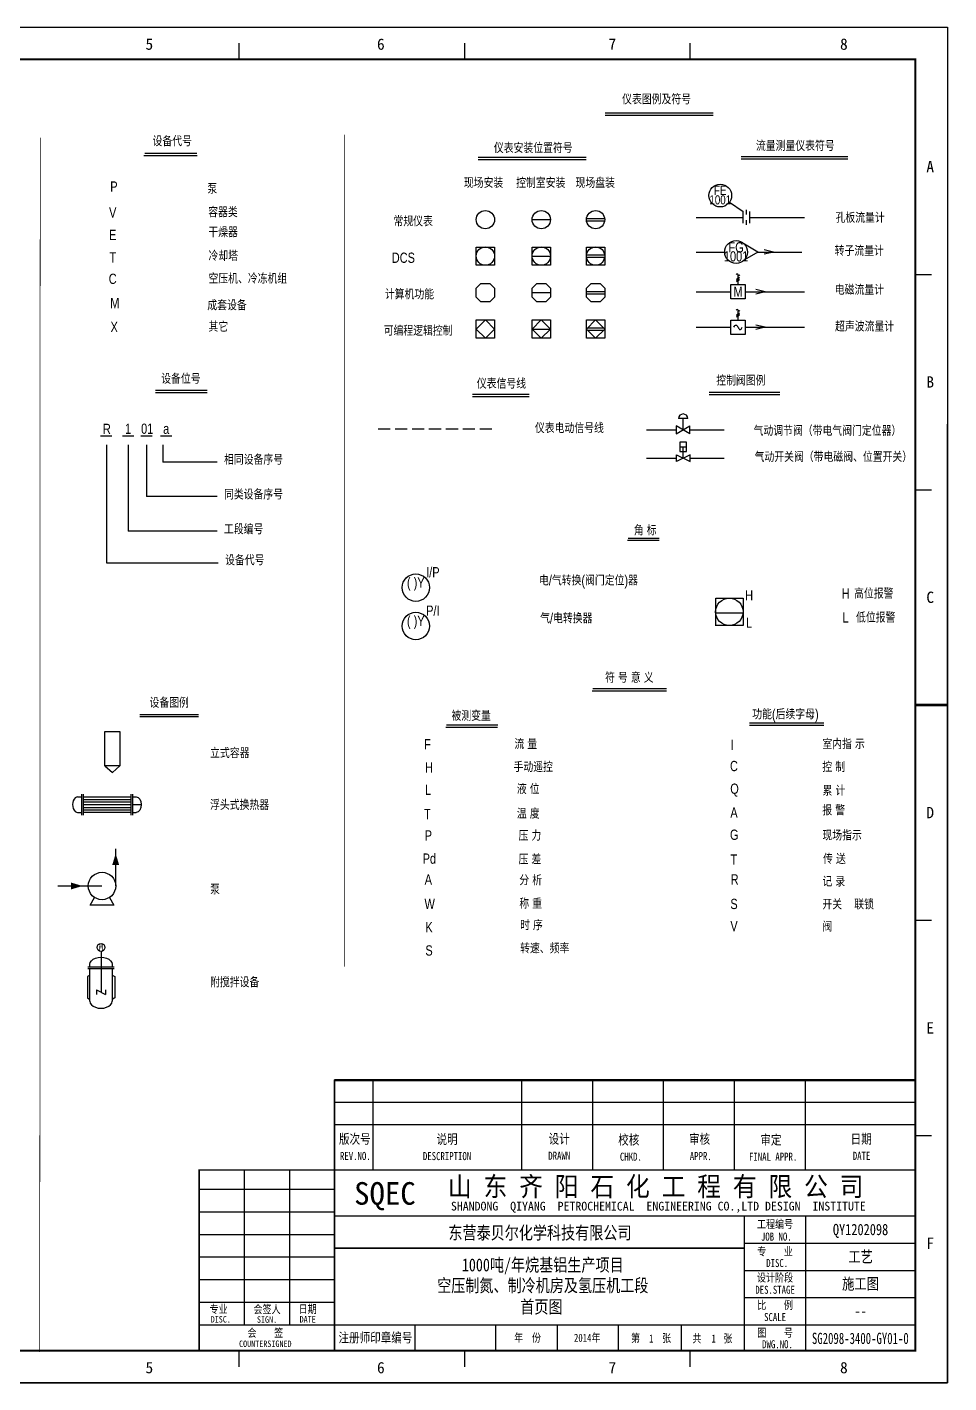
# Model space of a CAD drawing. Header units: millimetres. Extents: x 9671 to 25689, y -17516 to -2951.
# Drawn here: x 22011.2 to 22296.9, y -4563.9 to -4143.9 of the extents above; entities that cross this region are included whole.
import ezdxf
from ezdxf.enums import TextEntityAlignment as Align

# ---------------------------------------------------------------- set-up
doc = ezdxf.new("R2010")
doc.units = ezdxf.units.MM
doc.linetypes.add('DASH', pattern=[0.35, 0.25, -0.1])
doc.layers.add('图框', color=4, linetype='Continuous')
doc.styles.add('QSDI', font='SimSun.ttf', dxfattribs={"width": 0.8})
doc.styles.add('标准绘图汉字', font='VCADTXT1', dxfattribs={"width": 0.8, "bigfont": 'VCADHZ'})

# ---------------------------------------------------------------- blocks, each defined once
blk = doc.blocks.new('2#图框，横')
for p, q in [((7777.69, 420), (8371.69, 420)), ((8371.69, 420), (8371.69, 0)), ((8152.07, 415), (8152.07, 410)), ((8221.94, 415), (8221.94, 410)), ((8291.82, 415), (8291.82, 410)), ((8361.69, 343.33), (8366.69, 343.33)), ((8371.69, 0), (8371.69, 297)), ((8361.69, 276.67), (8366.69, 276.67)), ((8361.69, 143.33), (8366.69, 143.33)), ((8361.69, 76.67), (8366.69, 76.67)), ((8152.07, 10), (8152.07, 5)), ((8221.94, 10), (8221.94, 5)), ((8291.82, 10), (8291.82, 5)), ((8371.69, 0), (7777.69, 0)), ((7951.69, 0), (8371.69, 0))]:
    blk.add_line(p, q)
blk.add_lwpolyline([(7802.69, 10, 1, 1, 0), (7802.69, 410, 0.6, 0.6, 0), (8361.69, 410, 0.6, 0.6, 0), (8361.69, 10, 0.6, 0.6, 0)], format="xyseb", close=True)
for const_width in [0.8, 0.5]:
    blk.add_lwpolyline([(8361.69, 210), (8371.69, 210)], dxfattribs=dict(const_width=const_width))
at = {"style": 'QSDI'}
for s, p in [('5', (8123.11, 412.98)), ('6', (8194.86, 412.98)), ('7', (8266.61, 412.98)), ('8', (8338.36, 412.98)), ('A', (8365.11, 375.02)), ('B', (8365.11, 308.32)), ('C', (8365.11, 241.62)), ('D', (8365.11, 174.92)), ('E', (8365.11, 108.22)), ('F', (8365.11, 41.52)), ('5', (8123.11, 2.98)), ('6', (8194.86, 2.98)), ('7', (8266.61, 2.98)), ('8', (8338.36, 2.98))]:
    blk.add_text(s, height=3.5, dxfattribs=at).set_placement(p)
blk = doc.blocks.new('AS306')
for centre, radius, start, end in [((0.1, -0.38), 0.393, 104.83923, 255.16077), ((-0.07, 0.38), 0.386, 279.75455, 80.24545)]:
    blk.add_arc(centre, radius, start, end)
blk = doc.blocks.new('1#图签 分单元')
at = {"linetype": 'Continuous'}
blk.add_line((1975.77, -263.93), (2155.77, -263.93), dxfattribs=at)
for p, q in [((1987.77, -291.93), (1987.77, -264.26)), ((2033.77, -291.93), (2033.77, -264.26)), ((2055.77, -291.93), (2055.77, -264.26)), ((2077.77, -291.93), (2077.77, -264.26)), ((2099.77, -291.93), (2099.77, -264.26)), ((2121.77, -291.73), (2121.77, -264.26)), ((2155.77, -263.93), (2155.77, -347.93)), ((1975.77, -270.93), (2155.77, -270.93)), ((1975.77, -277.93), (2155.77, -277.93)), ((1947.77, -291.99), (1947.77, -339.93)), ((1961.77, -291.99), (1961.77, -339.93)), ((1933.77, -297.93), (1975.77, -297.93)), ((1933.77, -304.93), (1975.77, -304.93)), ((2121.81, -347.93), (2121.81, -306.23)), ((1933.77, -311.93), (1975.77, -311.93)), ((2102.77, -314.6), (2155.77, -314.6)), ((1933.77, -318.93), (1975.77, -318.93)), ((2102.77, -323.1), (2155.85, -323.1)), ((1933.77, -325.93), (1975.77, -325.93)), ((2102.77, -331.53), (2155.77, -331.53)), ((1933.77, -332.93), (1975.77, -332.93)), ((1933.77, -339.93), (2155.77, -339.93)), ((2000.77, -347.93), (2000.77, -339.93)), ((2025.77, -347.93), (2025.77, -339.93)), ((2044.77, -339.93), (2044.77, -347.93)), ((2063.77, -347.93), (2063.77, -339.93)), ((2083.27, -347.93), (2083.27, -339.93)), ((1933.77, -347.93), (2155.77, -347.93))]:
    blk.add_line(p, q)
at = {"linetype": 'Continuous', "const_width": 0.5}
for points in [[(2155.77, -264.26), (1975.77, -264.26), (1975.77, -291.99)], [(1975.77, -291.99), (1933.77, -291.99), (1933.77, -347.93)], [(2155.77, -291.99), (1975.77, -291.99), (1975.77, -347.93)], [(1975.77, -306.23), (2155.77, -306.23)], [(2102.77, -347.93), (2102.77, -306.03)], [(1975.77, -316.23), (2102.77, -316.23)]]:
    blk.add_lwpolyline(points, dxfattribs=at)
at = {"style": 'QSDI', "width": 0.8}
for s, height, p in [('版次号', 3, (1982.07, -283.85)), ('说明', 3, (2010.64, -283.93)), ('设计', 3, (2045.41, -283.81)), ('校核', 3, (2066.96, -284.11)), ('审核', 3, (2088.89, -283.87)), ('审定', 3, (2111.02, -284.11)), ('日期', 3, (2138.99, -283.84)), ('工程编号', 2.5, (2112.29, -310.01)), ('JOB NO.', 2.5, (2112.68, -313.87)), ('专    业', 2.5, (2112.29, -318.47)), ('DISC.', 2.5, (2112.95, -322.05)), ('设计阶段', 2.5, (2112.29, -326.58)), ('DES.STAGE', 2.5, (2112.29, -330.33)), ('专业', 2.5, (1939.85, -336.31)), ('会签人', 2.5, (1954.84, -336.38)), ('日期', 2.5, (1967.44, -336.31)), ('比    例', 2.5, (2112.29, -335.09)), ('SCALE', 2.5, (2112.29, -338.78)), ('会    签', 2.5, (1954.31, -343.71)), ('年  份', 2.5, (2035.59, -345.21)), ('第     张', 2.5, (2073.87, -345.3)), ('共     张', 2.5, (2092.88, -345.43)), ('图    号', 2.5, (2112.29, -343.66)), ('DWG.NO.', 2.5, (2113.05, -347.21))]:
    blk.add_text(s, height=height, dxfattribs=at).set_placement(p, align=Align.CENTER)
at = {"linetype": 'Continuous', "style": 'QSDI', "width": 0.8}
for s, height, p in [('REV.NO.', 2.5, (1982.22, -288.89)), ('DESCRIPTION', 2.5, (2010.64, -288.93)), ('DRAWN', 2.5, (2045.41, -288.81)), ('CHKD.', 2.5, (2067.61, -289.11)), ('APPR.', 2.5, (2089.27, -288.93)), ('FINAL APPR.', 2.5, (2111.7, -289.11)), ('DATE', 2.5, (2139.11, -288.84)), ('DISC.', 2, (1940.51, -339.24)), ('SIGN.', 2, (1954.84, -339.31)), ('DATE', 2, (1967.44, -339.24)), ('COUNTERSIGNED', 2, (1954.31, -346.81))]:
    blk.add_text(s, height=height, dxfattribs=at).set_placement(p, align=Align.CENTER)
at = {"style": 'QSDI', "width": 0.9}
blk.add_text('山 东 齐 阳 石 化 工 程 有 限 公 司', height=6, dxfattribs=at).set_placement((2010.9, -300.09))
at = {"style": 'QSDI'}
blk.add_text('SQEC', height=7, dxfattribs=at).set_placement((1991.38, -299.24), align=Align.MIDDLE_CENTER)
blk.add_text('SHANDONG  QIYANG  PETROCHEMICAL  ENGINEERING CO.,LTD DESIGN  INSTITUTE', height=2.7, dxfattribs=at).set_placement((2011.83, -304.53))
at = {"style": 'QSDI', "width": 0.8}
blk.add_text('注册师印章编号', height=3, dxfattribs=at).set_placement((1988.45, -343.83), align=Align.MIDDLE)
for tag, height, p in [('建设单位名称', 4, (2039.43, -311.43)), ('1', 3.5, (2138.79, -310.42)), ('项目或装置名称', 4, (2040.3, -321.37)), ('2', 3.5, (2138.79, -318.85)), ('单元名称', 4, (2040.3, -327.75)), ('3', 3.5, (2138.79, -327.21)), ('XXX图', 4, (2039.89, -334.37)), ('4', 3.5, (2138.79, -335.63)), ('2011年', 2.5, (2054.08, -343.96)), ('1', 2.5, (2073.9, -344.2)), ('1', 2.5, (2093.27, -344.2)), ('6', 3.5, (2138.79, -343.93))]:
    blk.add_attdef(tag, text='', height=height, dxfattribs=at).set_placement(p, align=Align.MIDDLE_CENTER)

msp = doc.modelspace()

# ---------------------------------------------------------------- linework, layer by layer
for p, q in [((22046.12, -4356.8), (22064.26, -4356.8)), ((22046.12, -4357.51), (22064.26, -4357.51)), ((22035.25, -4372.75), (22037.6, -4374.78)), ((22037.6, -4374.78), (22039.95, -4372.75)), ((22026.84, -4382.33), (22028.01, -4382.33)), ((22028.01, -4381.53), (22028.01, -4387.98)), ((22028.01, -4382.33), (22028.01, -4387.18)), ((22028.51, -4381.53), (22028.51, -4387.98)), ((22043.33, -4381.53), (22043.33, -4387.98)), ((22043.83, -4381.53), (22043.83, -4387.98)), ((22043.83, -4382.33), (22043.83, -4387.18)), ((22043.83, -4382.33), (22045.01, -4382.33)), ((22026.84, -4387.18), (22028.01, -4387.18)), ((22043.83, -4387.18), (22045.01, -4387.18)), ((22034.08, -4430.25), (22034.08, -4442.85)), ((22029.99, -4435), (22038.18, -4435)), ((22030.65, -4435), (22030.65, -4434.22)), ((22037.52, -4434.22), (22037.52, -4435)), ((22030.65, -4437.6), (22029.85, -4438.02)), ((22029.85, -4438.02), (22029.85, -4444.65)), ((22029.99, -4435.48), (22038.18, -4435.48)), ((22030.65, -4445.66), (22030.65, -4435.48)), ((22037.52, -4435.48), (22037.52, -4445.66)), ((22037.52, -4437.6), (22038.32, -4438.02)), ((22038.32, -4438.02), (22038.32, -4444.65)), ((22032.73, -4442.15), (22032.73, -4443.55)), ((22032.73, -4442.15), (22035.44, -4443.55)), ((22035.44, -4442.15), (22035.44, -4443.55)), ((22029.85, -4444.65), (22030.65, -4445.11)), ((22030.65, -4445.66), (22030.65, -4443.99)), ((22037.52, -4443.99), (22037.52, -4445.66)), ((22038.32, -4444.65), (22037.52, -4445.11))]:
    msp.add_line(p, q)
msp.add_lwpolyline([(22035.25, -4362.07), (22039.95, -4362.07), (22039.95, -4372.75), (22035.25, -4372.75)], close=True)
for points in [[(22028.51, -4382.33), (22043.33, -4382.33)], [(22028.51, -4383.16), (22043.33, -4383.16)], [(22028.51, -4383.91), (22043.33, -4383.91)], [(22028.51, -4384.76), (22043.33, -4384.76)], [(22043.84, -4384.76), (22046.55, -4384.76)], [(22028.51, -4385.61), (22043.33, -4385.61)], [(22028.51, -4386.36), (22043.33, -4386.36)], [(22043.33, -4387.18), (22028.51, -4387.18)], [(22036.68, -4413.54), (22038.06, -4415.94), (22030.72, -4415.94), (22032.11, -4413.54)]]:
    msp.add_lwpolyline(points)
for points in [[(22038.63, -4399.89, 0, 2.12, 0), (22038.63, -4403.42, 2.12, 2.12, 0)], [(22028.34, -4409.97, 0, 2.12, 0), (22024.81, -4409.97, 2.12, 2.12, 0)]]:
    msp.add_lwpolyline(points, format="xyseb")
at = {"const_width": 0.494}
for points in [[(22038.63, -4409.97), (22038.63, -4398.42)], [(22034.39, -4409.97), (22020.64, -4409.97)]]:
    msp.add_lwpolyline(points, dxfattribs=at)
for centre, radius in [((22034.39, -4409.97), 4.24), ((22034.08, -4429.01), 1.23)]:
    msp.add_circle(centre, radius)
for centre, major_axis in [((22026.84, -4384.76), (0, 2.43)), ((22034.08, -4445.66), (-3.43, 0))]:
    msp.add_ellipse(centre, major_axis=major_axis, ratio=0.638274, start_param=0, end_param=3.141593)
at = {"extrusion": (0, 0, -1)}
for centre, major_axis, start_param, end_param in [((22045.01, -4384.76), (0, -2.43), 3.141593, 6.283185), ((22034.08, -4434.22), (-3.43, 0), 0, 3.141593)]:
    msp.add_ellipse(centre, major_axis=major_axis, ratio=0.638274, start_param=start_param, end_param=end_param, dxfattribs=at)
at = {"layer": '图框', "color": 7}
for p, q in [((22190.37, -4170.46), (22223.83, -4170.46)), ((22190.37, -4171.16), (22223.83, -4171.16)), ((22047.62, -4182.92), (22063.79, -4182.92)), ((22047.33, -4183.63), (22063.89, -4183.63)), ((22150.94, -4184.18), (22184.4, -4184.18)), ((22150.94, -4184.88), (22184.4, -4184.88)), ((22232.49, -4184.03), (22265.56, -4184.03)), ((22232.49, -4184.73), (22265.56, -4184.73)), ((22228.89, -4198.11), (22233.07, -4201.06)), ((22167.7, -4203.54), (22173.36, -4203.54)), ((22184.55, -4203.19), (22190.16, -4203.19)), ((22184.55, -4203.89), (22190.16, -4203.89)), ((22218.49, -4202.83), (22233.07, -4202.83)), ((22233.07, -4204.59), (22233.07, -4201.06)), ((22234.13, -4201.9), (22234.13, -4200.53)), ((22234.13, -4205.12), (22234.13, -4203.7)), ((22235.19, -4204.59), (22235.19, -4201.06)), ((22235.19, -4202.83), (22252.06, -4202.83)), ((22237.64, -4213.58), (22233.51, -4211.19)), ((22167.7, -4214.84), (22173.36, -4214.84)), ((22184.55, -4214.49), (22190.16, -4214.49)), ((22184.55, -4215.19), (22190.16, -4215.19)), ((22218.49, -4213.58), (22227.38, -4213.58)), ((22237.64, -4213.58), (22233.51, -4215.96)), ((22237.64, -4213.58), (22251.26, -4213.58)), ((22237.64, -4213.58), (22240.68, -4213.58)), ((22242.54, -4213.58), (22239.62, -4212.86)), ((22242.54, -4213.58), (22239.62, -4214.29)), ((22231.5, -4223.67), (22231.5, -4220.57)), ((22151.79, -4223.32), (22150.38, -4224.73)), ((22156.03, -4224.73), (22154.62, -4223.32)), ((22169.12, -4223.32), (22167.7, -4224.73)), ((22173.36, -4224.73), (22171.94, -4223.32)), ((22185.94, -4223.32), (22184.53, -4224.73)), ((22190.18, -4224.73), (22188.77, -4223.32)), ((22229.28, -4223.67), (22233.73, -4223.67)), ((22229.28, -4228.12), (22229.28, -4223.67)), ((22231, -4221.98), (22232, -4221.4)), ((22231, -4222.32), (22232, -4221.74)), ((22231, -4222.66), (22232, -4222.08)), ((22233.73, -4223.67), (22233.73, -4228.12)), ((22239.94, -4225.9), (22237.01, -4225.18)), ((22150.38, -4227.55), (22151.79, -4228.97)), ((22154.62, -4228.97), (22156.03, -4227.55)), ((22167.7, -4226.14), (22173.36, -4226.14)), ((22167.7, -4227.55), (22169.12, -4228.97)), ((22171.94, -4228.97), (22173.36, -4227.55)), ((22184.53, -4225.79), (22190.18, -4225.79)), ((22184.53, -4226.49), (22190.18, -4226.49)), ((22184.53, -4227.55), (22185.94, -4228.97)), ((22188.77, -4228.97), (22190.18, -4227.55)), ((22218.49, -4225.9), (22229.28, -4225.9)), ((22233.73, -4228.12), (22229.28, -4228.12)), ((22233.73, -4225.9), (22252.06, -4225.9)), ((22239.94, -4225.9), (22237.01, -4226.61)), ((22231, -4232.99), (22232, -4232.41)), ((22231, -4233.33), (22232, -4232.75)), ((22231, -4233.66), (22232, -4233.08)), ((22231.5, -4234.68), (22231.5, -4231.57)), ((22153.21, -4234.62), (22150.38, -4237.44)), ((22150.38, -4237.44), (22153.21, -4240.27)), ((22156.03, -4237.44), (22153.21, -4234.62)), ((22153.21, -4240.27), (22156.03, -4237.44)), ((22170.53, -4234.62), (22167.7, -4237.44)), ((22167.7, -4237.44), (22170.53, -4240.27)), ((22167.7, -4237.44), (22173.36, -4237.44)), ((22173.36, -4237.44), (22170.53, -4234.62)), ((22170.53, -4240.27), (22173.36, -4237.44)), ((22187.36, -4234.62), (22184.53, -4237.44)), ((22184.53, -4237.44), (22187.36, -4240.27)), ((22184.89, -4237.09), (22189.83, -4237.09)), ((22184.89, -4237.8), (22189.83, -4237.8)), ((22190.18, -4237.44), (22187.36, -4234.62)), ((22187.36, -4240.27), (22190.18, -4237.44)), ((22218.49, -4236.9), (22229.28, -4236.9)), ((22233.73, -4236.9), (22252.06, -4236.9)), ((22239.94, -4236.9), (22237.01, -4236.19)), ((22239.94, -4236.9), (22237.01, -4237.62)), ((22050.94, -4257.11), (22067, -4257.11)), ((22050.95, -4256.4), (22066.98, -4256.4)), ((22149.23, -4257.64), (22166.74, -4257.64)), ((22149.23, -4258.34), (22166.74, -4258.34)), ((22222.55, -4256.98), (22244.45, -4256.98)), ((22222.55, -4257.68), (22244.45, -4257.68)), ((22033.95, -4270.49), (22037.48, -4270.49)), ((22040.72, -4270.49), (22044.25, -4270.49)), ((22046.39, -4270.49), (22049.92, -4270.49)), ((22052.47, -4270.49), (22056, -4270.49)), ((22035.8, -4273.34), (22035.8, -4309.83)), ((22042.48, -4273.34), (22042.48, -4300.07)), ((22048.18, -4273.32), (22048.18, -4289.29)), ((22053.27, -4273.32), (22053.27, -4278.63)), ((22070.05, -4278.63), (22053.27, -4278.63)), ((22070.05, -4289.29), (22048.18, -4289.29)), ((22070.05, -4300.07), (22042.48, -4300.07)), ((22197.29, -4302.87), (22207.02, -4302.87)), ((22197.41, -4302.17), (22207.02, -4302.17)), ((22035.8, -4309.83), (22070.37, -4309.83)), ((22224.61, -4320.8), (22233.07, -4320.8)), ((22224.61, -4329.34), (22224.61, -4320.8)), ((22233.07, -4320.8), (22233.07, -4329.26)), ((22224.57, -4325.39), (22233.05, -4325.39)), ((22233.07, -4329.26), (22224.61, -4329.26)), ((22186.3, -4349.47), (22209.37, -4349.47)), ((22186.46, -4348.76), (22209.37, -4348.76)), ((22235.09, -4359.44), (22258.1, -4359.44)), ((22140.95, -4360.74), (22157.01, -4360.74)), ((22141.11, -4360.03), (22157.1, -4360.03)), ((22235.09, -4360.15), (22258.1, -4360.15))]:
    msp.add_line(p, q, dxfattribs=at)
at = {"layer": '图框', "color": 1}
for p, q in [((22215.91, -4265.16), (22213.09, -4265.16)), ((22214.5, -4268.69), (22214.5, -4265.16)), ((22203.11, -4268.69), (22212.38, -4268.69)), ((22212.38, -4267.45), (22212.38, -4269.92)), ((22216.62, -4269.92), (22212.38, -4267.45)), ((22212.38, -4269.92), (22216.62, -4267.45)), ((22216.62, -4269.92), (22216.62, -4267.45)), ((22216.62, -4268.69), (22227.19, -4268.69)), ((22213.46, -4272.51), (22213.46, -4275.34)), ((22215.57, -4272.51), (22213.46, -4272.51)), ((22213.46, -4273.92), (22215.57, -4273.92)), ((22213.46, -4275.34), (22215.57, -4275.34)), ((22214.51, -4277.46), (22214.51, -4273.92)), ((22215.57, -4275.34), (22215.57, -4272.51)), ((22203.11, -4277.46), (22212.4, -4277.46)), ((22216.63, -4276.4), (22212.4, -4278.52)), ((22212.4, -4276.4), (22216.63, -4278.52)), ((22212.4, -4278.52), (22212.4, -4276.4)), ((22216.63, -4278.52), (22216.63, -4276.4)), ((22216.63, -4277.46), (22227.2, -4277.46))]:
    msp.add_line(p, q, dxfattribs=at)
at = {"layer": '图框', "color": 7, "linetype": 'DASH', "ltscale": 15}
msp.add_line((22119.98, -4268.34), (22155.77, -4268.34), dxfattribs=at)
at = {"layer": '图框', "color": 7, "const_width": 0.212}
for points in [[(22015.1, -4554.36), (22015.24, -4178.16)], [(22109.5, -4177.2), (22109.5, -4435.01)]]:
    msp.add_lwpolyline(points, dxfattribs=at)
at = {"layer": '图框', "color": 7}
for points in [[(22150.38, -4212.02), (22156.03, -4212.02), (22156.03, -4217.67), (22150.38, -4217.67)], [(22167.7, -4212.02), (22173.36, -4212.02), (22173.36, -4217.67), (22167.7, -4217.67)], [(22184.53, -4212.02), (22190.18, -4212.02), (22190.18, -4217.67), (22184.53, -4217.67)], [(22150.38, -4234.62), (22156.03, -4234.62), (22156.03, -4240.27), (22150.38, -4240.27)], [(22167.7, -4234.62), (22173.36, -4234.62), (22173.36, -4240.27), (22167.7, -4240.27)], [(22184.53, -4234.62), (22190.18, -4234.62), (22190.18, -4240.27), (22184.53, -4240.27)], [(22233.73, -4234.68), (22233.73, -4239.13), (22229.28, -4239.13), (22229.28, -4234.68)]]:
    msp.add_lwpolyline(points, close=True, dxfattribs=at)
for points in [[(22150.38, -4227.55), (22150.38, -4224.73)], [(22151.79, -4223.32), (22154.62, -4223.32)], [(22156.03, -4224.73), (22156.03, -4227.55)], [(22167.7, -4227.55), (22167.7, -4224.73)], [(22169.12, -4223.32), (22171.94, -4223.32)], [(22173.36, -4224.73), (22173.36, -4227.55)], [(22184.53, -4227.55), (22184.53, -4224.73)], [(22185.94, -4223.32), (22188.77, -4223.32)], [(22190.18, -4224.73), (22190.18, -4227.55)], [(22154.62, -4228.97), (22151.79, -4228.97)], [(22171.94, -4228.97), (22169.12, -4228.97)], [(22188.77, -4228.97), (22185.94, -4228.97)]]:
    msp.add_lwpolyline(points, dxfattribs=at)
for centre, radius in [((22226, -4196.08), 3.53), ((22153.21, -4203.54), 2.83), ((22170.53, -4203.54), 2.83), ((22187.36, -4203.54), 2.83), ((22153.21, -4214.84), 2.83), ((22170.53, -4214.84), 2.83), ((22187.36, -4214.84), 2.83), ((22230.91, -4213.58), 3.53), ((22131.64, -4317.55), 4.24), ((22228.81, -4325.04), 4.24), ((22131.64, -4329.43), 4.24)]:
    msp.add_circle(centre, radius, dxfattribs=at)
at = {"layer": '图框', "color": 1}
msp.add_arc((22214.5, -4265.16), 1.41, 0, 180, dxfattribs=at)
at = {"layer": '图框', "color": 7}
msp.add_open_spline([(22230.25, -4236.9), (22230.46, -4236.4), (22230.88, -4235.9), (22231.5, -4236.9), (22232.13, -4237.9), (22232.55, -4237.4), (22232.75, -4236.9)], degree=3, dxfattribs=at)

# ---------------------------------------------------------------- block references
msp.add_blockref('2#图框，横', (13924.76, -4563.9))
at = {"color": 1}
ref = msp.add_blockref('1#图签 分单元', (20130.69, -4205.97), dxfattribs=at)
ref.add_attrib('建设单位名称', '东营泰贝尔化学科技有限公司', dxfattribs={"height": 4, "style": 'QSDI', "width": 0.8}).set_placement((22170.12, -4517.4), align=Align.MIDDLE_CENTER)
ref.add_attrib('1', 'QY1202098', dxfattribs={"height": 3.5, "style": 'QSDI', "width": 0.8}).set_placement((22269.48, -4516.39), align=Align.MIDDLE_CENTER)
ref.add_attrib('2', '工艺', dxfattribs={"height": 3.5, "style": 'QSDI', "width": 0.8}).set_placement((22269.48, -4524.83), align=Align.MIDDLE_CENTER)
ref.add_attrib('4', '--', dxfattribs={"height": 3.5, "style": 'QSDI', "width": 0.8}).set_placement((22269.48, -4541.6), align=Align.MIDDLE_CENTER)
ref.add_attrib('3', '施工图', dxfattribs={"height": 3.5, "style": 'QSDI', "width": 0.8}).set_placement((22269.48, -4533.19), align=Align.MIDDLE_CENTER)
ref.add_attrib('6', 'SG2098-3400-GY01-0', dxfattribs={"height": 3.5, "style": 'QSDI', "width": 0.7}).set_placement((22269.41, -4550.11), align=Align.MIDDLE_CENTER)
ref.add_attrib('1', '1', dxfattribs={"height": 2.5, "style": 'QSDI', "width": 0.8}).set_placement((22204.6, -4550.18), align=Align.MIDDLE_CENTER)
ref.add_attrib('1', '1', dxfattribs={"height": 2.5, "style": 'QSDI', "width": 0.8}).set_placement((22223.97, -4550.18), align=Align.MIDDLE_CENTER)
ref.add_attrib('2011年', '2014年', dxfattribs={"height": 2.5, "style": 'QSDI', "width": 0.8}).set_placement((22184.77, -4549.93), align=Align.MIDDLE_CENTER)
ref.add_attrib('项目或装置名称', '1000吨/年烷基铝生产项目', dxfattribs={"height": 4, "style": 'QSDI', "width": 0.8}).set_placement((22170.99, -4527.35), align=Align.MIDDLE_CENTER)
ref.add_attrib('XXX图', '首页图', dxfattribs={"height": 4, "style": 'QSDI', "width": 0.8}).set_placement((22170.58, -4540.34), align=Align.MIDDLE_CENTER)
ref.add_attrib('单元名称', '空压制氮、制冷机房及氢压机工段', dxfattribs={"height": 4, "style": 'QSDI', "width": 0.8}).set_placement((22170.99, -4533.72), align=Align.MIDDLE_CENTER)
at = {"layer": '图框', "color": 7, "xscale": 0.7063020213972777, "yscale": 0.7063020213972777, "zscale": 0.7063020214030915, "rotation": 270}
for p in [(22231.5, -4220.6), (22231.5, -4231.61)]:
    msp.add_blockref('AS306', p, dxfattribs=at)

# ---------------------------------------------------------------- texts
at = {"layer": '图框', "color": 7, "style": '标准绘图汉字', "width": 0.8}
for s, height, p in [('仪表图例及符号', 3.178, (22206.27, -4166.08)), ('设备代号', 3.178, (22056.16, -4179.06)), ('FE', 2.825, (22226, -4194.47)), ('1001', 2.825, (22226, -4197.41)), ('FG', 3.178, (22230.91, -4212.13)), ('1001', 3.178, (22230.91, -4214.91)), ('M', 3.18, (22231.52, -4225.86)), ('设备位号', 3.178, (22058.83, -4252.65)), ('设备图例', 3.178, (22055.22, -4353.02))]:
    msp.add_text(s, height=height, dxfattribs=at).set_placement(p, align=Align.MIDDLE)
at = {"layer": '图框', "color": 7}
for s, height, style, width, p in [('流量测量仪表符号', 3.178, '标准绘图汉字', 0.8, (22237.05, -4182.26)), ('仪表安装位置符号', 3.178, '标准绘图汉字', 0.8, (22155.84, -4182.93)), ('仪表信号线', 3.178, '标准绘图汉字', 0.8, (22150.56, -4255.91)), ('控制阀图例', 3.178, '标准绘图汉字', 0.8, (22224.76, -4254.96)), ('R', 3.18, '标准绘图汉字', 0.8, (22034.66, -4269.96)), ('1', 3.18, '标准绘图汉字', 0.8, (22041.53, -4269.9)), ('01', 3.178, '标准绘图汉字', 0.8, (22046.51, -4269.9)), ('a', 3.18, '标准绘图汉字', 0.8, (22053.34, -4269.9)), ('气动开关阀（带电磁阀、位置开关）', 3.1784, '标准绘图汉字', 0.8, (22236.64, -4278.62)), ('电/气转换(阀门定位)器', 3.1784, '标准绘图汉字', 0.8, (22169.82, -4316.88)), ('气/电转换器', 3.178, '标准绘图汉字', 0.8, (22170.18, -4328.61)), ('符 号 意 义', 3.178, '标准绘图汉字', 0.8, (22190.3, -4347.01)), ('被测变量', 3.178, '标准绘图汉字', 0.8, (22142.7, -4358.81)), ('功能(后续字母)', 3.178, '标准绘图汉字', 0.8, (22235.92, -4358.34)), ('立式容器', 3.178, '标准绘图汉字', 0.8, (22067.88, -4370.36)), ('F', 3.18, '标准绘图汉字', 0.8, (22134.23, -4367.64)), ('流 量', 3.178, '标准绘图汉字', 0.8, (22162.2, -4367.58)), ('I', 3.18, '标准绘图汉字', 0.8, (22229.17, -4367.86)), ('室内指 示', 3.178, '标准绘图汉字', 0.8, (22257.64, -4367.58)), ('H', 3.18, '标准绘图汉字', 0.8, (22134.48, -4374.83)), ('手动遥控', 3.178, '标准绘图汉字', 0.8, (22161.94, -4374.67)), ('C', 3.18, '标准绘图汉字', 0.8, (22229.02, -4374.4)), ('控 制', 3.178, '标准绘图汉字', 0.8, (22257.64, -4374.67)), ('L', 3.18, '标准绘图汉字', 0.8, (22134.48, -4381.76)), ('液 位', 3.178, '标准绘图汉字', 0.8, (22162.96, -4381.51)), ('Q', 3.18, '标准绘图汉字', 0.8, (22229.1, -4381.43)), ('累 计', 3.178, '标准绘图汉字', 0.8, (22257.7, -4382.02)), ('浮头式换热器', 3.178, '标准绘图汉字', 0.8, (22067.88, -4386.43)), ('报 警', 3.178, '标准绘图汉字', 0.8, (22257.63, -4388.1)), ('T', 3.18, '标准绘图汉字', 0.8, (22134.19, -4389.29)), ('温 度', 3.178, '标准绘图汉字', 0.8, (22162.96, -4389.11)), ('A', 3.18, '标准绘图汉字', 0.8, (22229.13, -4388.83)), ('P', 3.18, '标准绘图汉字', 0.8, (22134.41, -4395.91)), ('压 力', 3.178, '标准绘图汉字', 0.8, (22163.47, -4395.96)), ('G', 3.18, '标准绘图汉字', 0.8, (22229.02, -4395.68)), ('现场指示', 3.178, '标准绘图汉字', 0.8, (22257.67, -4395.87)), ('Pd', 3.178, '标准绘图汉字', 0.8, (22133.76, -4403.08)), ('压 差', 3.178, '标准绘图汉字', 0.8, (22163.47, -4403.3)), ('T', 3.18, '标准绘图汉字', 0.8, (22229.14, -4403.37)), ('传 送', 3.178, '标准绘图汉字', 0.8, (22257.87, -4403.16)), ('泵', 3.18, '标准绘图汉字', 0.8, (22067.88, -4412.61)), ('A', 3.18, '标准绘图汉字', 0.8, (22134.39, -4409.54)), ('分 析', 3.178, '标准绘图汉字', 0.8, (22163.72, -4409.75)), ('R', 3.18, '标准绘图汉字', 0.8, (22229.21, -4409.51)), ('记 录', 3.178, '标准绘图汉字', 0.8, (22257.65, -4410.15)), ('W', 3.18, '标准绘图汉字', 0.8, (22134.34, -4417.12)), ('称 重', 3.178, '标准绘图汉字', 0.8, (22163.72, -4417)), ('S', 3.18, '标准绘图汉字', 0.8, (22229.13, -4417.12)), ('开关', 3.178, '标准绘图汉字', 0.8, (22257.65, -4417.24)), ('联锁', 3.178, '标准绘图汉字', 0.8, (22267.54, -4417.24)), ('K', 3.18, '标准绘图汉字', 0.8, (22134.61, -4424.34)), ('时 序', 3.178, '标准绘图汉字', 0.8, (22163.97, -4423.67)), ('V', 3.18, '标准绘图汉字', 0.8, (22229.13, -4423.98)), ('阀', 3.18, '标准绘图汉字', 0.8, (22257.65, -4424.11)), ('M', 2.12, 'QSDI', 0.85, (22033.4, -4430.03)), ('S', 3.18, '标准绘图汉字', 0.8, (22134.61, -4431.52)), ('转速、频率', 3.178, '标准绘图汉字', 0.8, (22163.97, -4430.86)), ('附搅拌设备', 3.178, '标准绘图汉字', 0.8, (22067.88, -4441.37))]:
    msp.add_text(s, height=height, dxfattribs=dict(at, style=style, width=width)).set_placement(p)
at = {"layer": '图框', "color": 7, "style": '标准绘图汉字', "width": 0.8}
for s, height, p in [('现场安装', 3.178, (22152.65, -4193.73)), ('控制室安装', 3.178, (22170.37, -4193.73)), ('现场盘装', 3.178, (22187.25, -4193.73)), ('常规仪表', 3.178, (22130.83, -4205.63)), ('孔板流量计', 3.178, (22269.35, -4204.52)), ('DCS', 3.178, (22127.79, -4216.93)), ('计算机功能', 3.178, (22129.68, -4228.23)), ('可编程逻辑控制', 3.178, (22132.35, -4239.53)), ('角 标', 3.178, (22202.74, -4301.37)), ('I/P', 3.178, (22136.93, -4314.37)), ('( )Y', 3.178, (22131.64, -4317.55)), ('高位报警', 3.178, (22273.58, -4320.94)), ('H', 3.18, (22234.94, -4321.51)), ('H', 3.18, (22264.85, -4320.94)), ('P/I', 3.178, (22136.93, -4326.26)), ('L', 3.18, (22264.85, -4328.36)), ('低位报警', 3.178, (22274.17, -4328.36)), ('( )Y', 3.178, (22131.64, -4329.43)), ('L', 3.18, (22234.94, -4329.98))]:
    msp.add_text(s, height=height, dxfattribs=at).set_placement(p, align=Align.CENTER)
for s, height, p in [('P', 3.18, (22036.95, -4193.29)), ('泵', 3.18, (22067.04, -4193.96)), ('V', 3.18, (22036.58, -4201.33)), ('容器类', 3.178, (22067.29, -4201.2)), ('E', 3.18, (22036.58, -4208.26)), ('干燥器', 3.178, (22067.34, -4207.4)), ('T', 3.18, (22036.69, -4215.27)), ('冷却塔', 3.178, (22067.39, -4214.75)), ('C', 3.18, (22036.48, -4221.87)), ('空压机、冷冻机组', 3.178, (22067.39, -4221.78)), ('M', 3.18, (22036.95, -4229.38)), ('成套设备', 3.178, (22067.04, -4230.05)), ('X', 3.18, (22037.03, -4236.79)), ('其它', 3.178, (22067.39, -4236.7)), ('仪表电动信号线', 3.178, (22168.57, -4268.1)), ('气动调节阀（带电气阀门定位器）', 3.1784, (22236.33, -4268.93))]:
    msp.add_text(s, height=height, dxfattribs=at).set_placement(p, align=Align.MIDDLE_LEFT)
for s, p in [('转子流量计', (22261.45, -4215.72)), ('电磁流量计', (22261.5, -4227.79)), ('超声波流量计', (22261.58, -4239.16)), ('相同设备序号', (22072.2, -4280.42)), ('同类设备序号', (22072.19, -4291.2)), ('工段编号', (22072.19, -4301.97)), ('设备代号', (22072.54, -4311.56))]:
    msp.add_text(s, height=3.178, dxfattribs=at).set_placement(p, align=Align.BOTTOM_LEFT)

doc.saveas('drawing.dxf')
